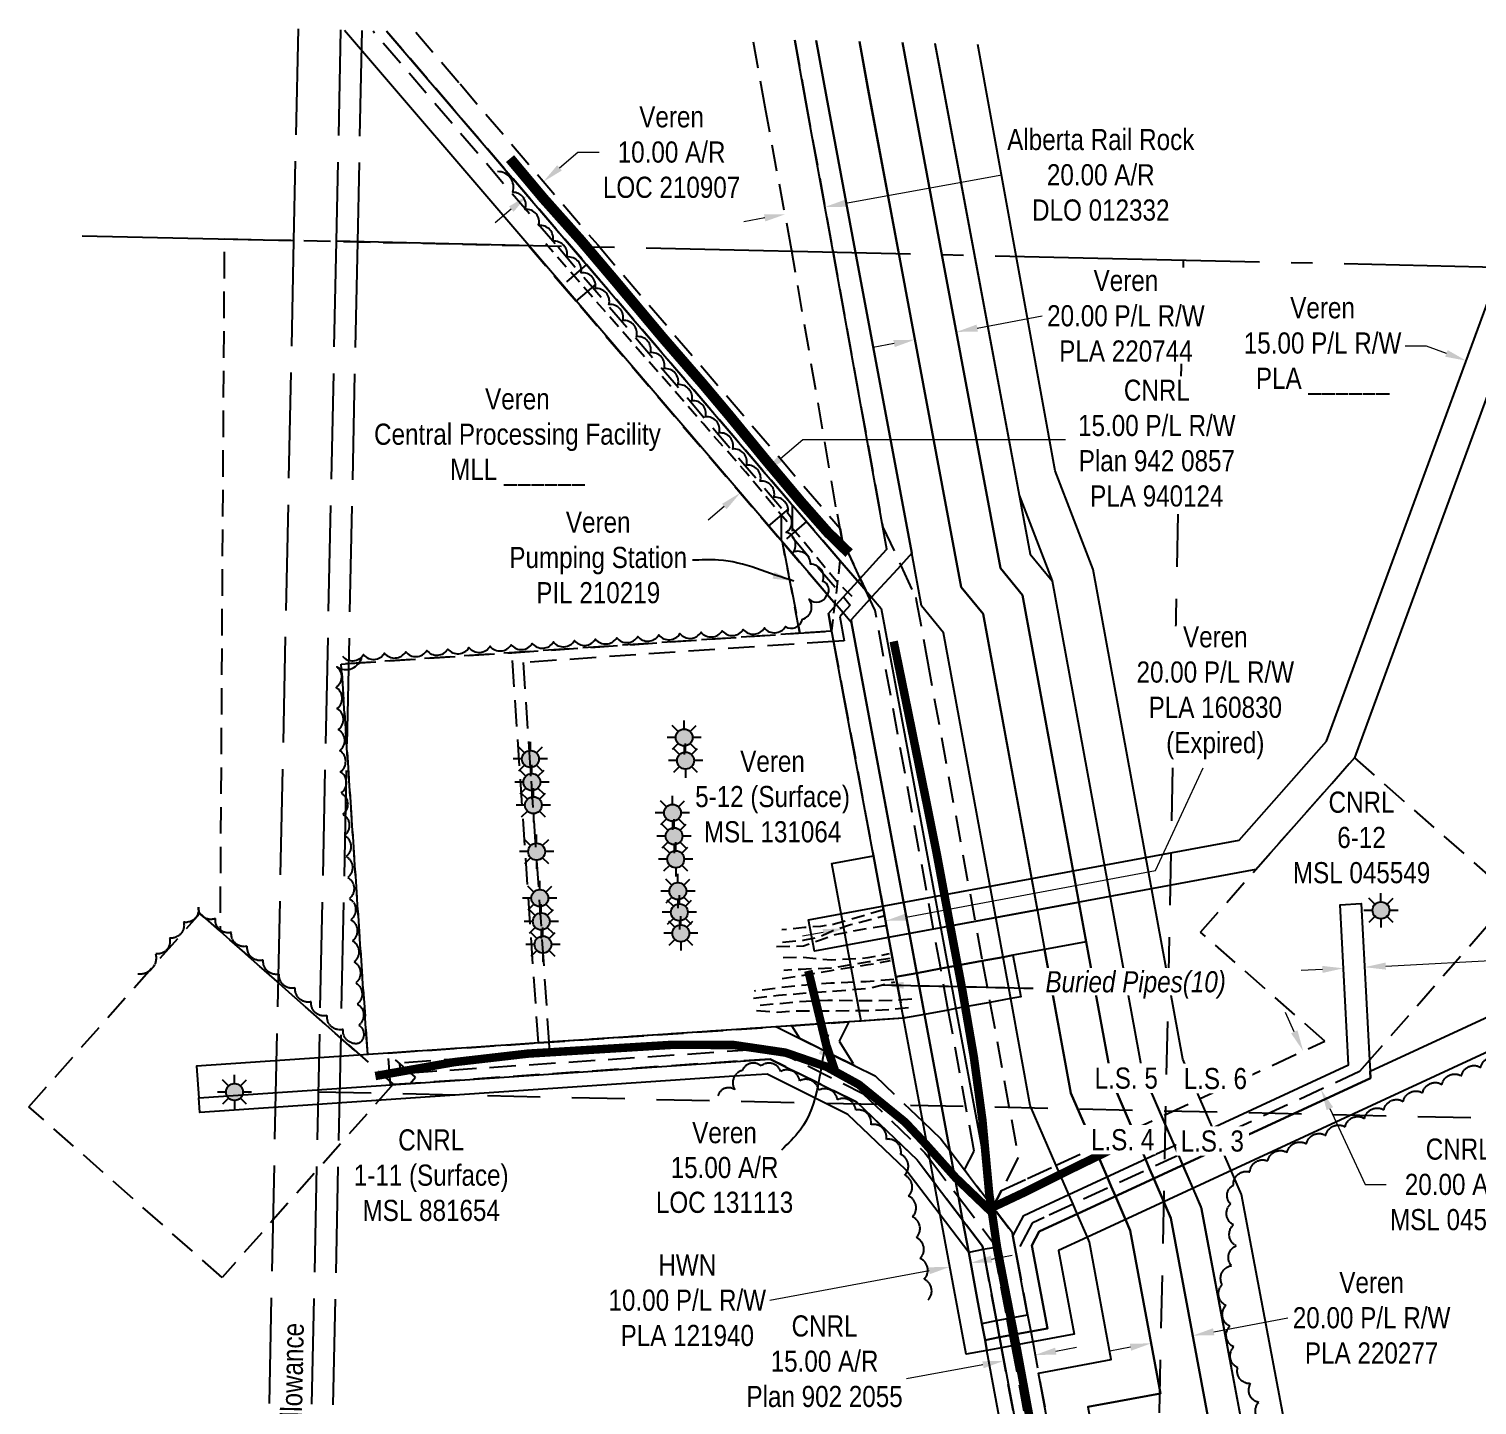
# Model space of a CAD drawing. Extents: x 404135 to 406504, y 6061258 to 6063385.
# Drawn here: x 404578 to 405262, y 6061630 to 6062280 of the extents above; entities that cross this region are included whole.
import ezdxf
from ezdxf.enums import TextEntityAlignment as Align

# ---------------------------------------------------------------- set-up
doc = ezdxf.new("R2010")
doc.units = 0
doc.header["$LTSCALE"] = 5
doc.header["$PDSIZE"] = 0.5
for name, pattern in [('0', [1, 1, 0]), ('foc-ACCESSROAD', [3.75, 2.5, -1.25]), ('foc-FLOWLINE', [3.75, 2.5, -1.25]), ('foc-LSD', [8, 5, -3]), ('foc-QUARTERLINE', [33, 25, -3, 2, -3]), ('foc-TIELINE', [1.875, 1.25, -0.625]), ('foc-UNSURVEYED', [12.5, 10, -2.5]), ('UG_PIPE', [1.875, 1.25, -0.625])]:
    doc.linetypes.add(name, pattern=pattern)
doc.layers.get('Defpoints').update_dxf_attribs({"color": 9})
for name, color, linetype in [('AS-PIPE-UG', 44, 'UG_PIPE'), ('AS-PIPE-UG-T', 44, 'Continuous'), ('AS-ROADS', 254, 'Continuous'), ('C-AR', 13, 'foc-ACCESSROAD'), ('C-FLOWLINE', 13, 'foc-FLOWLINE'), ('C-RW', 13, 'Continuous'), ('C-WS', 13, 'foc-ACCESSROAD'), ('C-WS-S', 13, 'Continuous'), ('F-AR', 190, 'foc-ACCESSROAD'), ('F-RW', 190, 'Continuous'), ('F-WS', 190, 'foc-ACCESSROAD'), ('F-WS-S', 190, 'Continuous'), ('L-QSEC', 8, 'foc-QUARTERLINE'), ('L-ROAD-T', 7, 'Continuous'), ('L-SECTION-LSD', 7, 'foc-LSD'), ('L-TIE', 7, 'foc-TIELINE'), ('L-USEC', 7, 'foc-UNSURVEYED'), ('T-BUSH', 110, '0')]:
    doc.layers.add(name, color=color, linetype=linetype)
for name, color, linetype, lineweight in [('C-AR-T', 13, 'Continuous', 9), ('C-RW-T', 13, 'Continuous', 9), ('C-WS-T', 13, 'Continuous', 9), ('F-AR-T', 190, 'Continuous', 9), ('F-RW-T', 190, 'Continuous', 9), ('F-WS-T', 190, 'Continuous', 9)]:
    doc.layers.add(name, color=color, linetype=linetype, lineweight=lineweight)
doc.styles.add('100L', font='ARIALN.TTF', dxfattribs={"height": 11})
doc.styles.add('80CG', font='ARIALN.TTF', dxfattribs={"height": 10})
doc.styles.add('80L', font='ARIALN.TTF', dxfattribs={"height": 10})
doc.dimstyles.new('Compass 5 000', dxfattribs={"dimscale": 5, "dimtxt": 9, "dimasz": 2, "dimexe": 0.2, "dimexo": 0.0625, "dimgap": 0.5, "dimtad": 0, "dimtih": 1, "dimtoh": 1, "dimzin": 0, "dimdsep": 46, "dimtxsty": '80CG', "dimcen": 0.1, "dimse1": 1, "dimse2": 1, "dimclrd": 256, "dimclrt": 256, "dimaunit": 1, "dimadec": 4, "dimazin": 0, "dimtfac": 0.06, "dimtofl": 0, "dimtmove": 0, "dimatfit": 1, "dimfxl": 0.2, "dimtolj": 1, "dimtzin": 0, "dimlwd": -1, "dimarcsym": 0})

# ---------------------------------------------------------------- blocks, each defined once
blk = doc.blocks.new('*D362')
at = {"layer": 'Defpoints', "color": 0, "transparency": 16777216}
for p in [(404953.64, 6062196.01), (404967.12, 6062121.73), (404948.63, 6062118.37)]:
    blk.add_point(p, dxfattribs=at)
at = {"layer": 'F-AR-T', "transparency": 16777216}
for p, q in [((404963.48, 6062197.8), (405037.47, 6062211.22)), ((404925.32, 6062190.87), (404915.48, 6062189.09))]:
    blk.add_line(p, q, dxfattribs=at)
for points in [[(404963.18, 6062199.44), (404963.77, 6062196.16), (404953.64, 6062196.01)], [(404925.02, 6062192.51), (404925.61, 6062189.23), (404935.16, 6062192.66)]]:
    blk.add_solid(points, dxfattribs=at)
at = {"layer": 'F-AR-T', "transparency": 16777216, "insert": (405084.2, 6062211.22), "char_height": 10, "attachment_point": 5, "style": '80CG'}
blk.add_mtext('\\A1;Alberta Rail Rock\\P20.00 A/R\\PDLO 012332', dxfattribs=at)
blk = doc.blocks.new('*D363')
at = {"layer": 'Defpoints', "color": 0, "transparency": 16777216}
for p in [(405195.56, 6061804.27), (405203.96, 6061786.12), (405188.29, 6061778.86)]:
    blk.add_point(p, dxfattribs=at)
at = {"layer": 'F-AR-T', "transparency": 16777216}
for p, q in [((405175.68, 6061806.08), (405171.48, 6061815.15)), ((405192.49, 6061769.79), (405209.11, 6061733.9)), ((405209.11, 6061733.9), (405219.11, 6061733.9))]:
    blk.add_line(p, q, dxfattribs=at)
for points in [[(405177.19, 6061806.78), (405174.17, 6061805.38), (405179.88, 6061797.01)], [(405194, 6061770.49), (405190.98, 6061769.09), (405188.29, 6061778.86)]]:
    blk.add_solid(points, dxfattribs=at)
at = {"layer": 'F-AR-T', "transparency": 16777216, "insert": (405253.41, 6061733.9), "char_height": 10, "attachment_point": 5, "style": '80CG', "bg_fill": 3, "box_fill_scale": 1.1, "bg_fill_color": 256, "bg_fill_true_color": 13158600, "bg_fill_transparency": 0}
blk.add_mtext('\\A1;CNRL\\P20.00 A/R\\PMSL 045549', dxfattribs=at)
blk = doc.blocks.new('*D364')
at = {"layer": 'Defpoints', "color": 0, "transparency": 16777216}
for p in [(405053.09, 6061653.28), (405049.52, 6061590.64), (405064.26, 6061593.39)]:
    blk.add_point(p, dxfattribs=at)
at = {"layer": 'F-AR-T', "transparency": 16777216}
for p, q in [((405062.92, 6061655.12), (405072.75, 6061656.95)), ((405028.51, 6061648.7), (404992.39, 6061641.96))]:
    blk.add_line(p, q, dxfattribs=at)
for points in [[(405062.61, 6061656.76), (405063.22, 6061653.48), (405053.09, 6061653.28)], [(405028.21, 6061650.34), (405028.82, 6061647.06), (405038.35, 6061650.53)]]:
    blk.add_solid(points, dxfattribs=at)
at = {"layer": 'F-AR-T', "transparency": 16777216, "insert": (404953.62, 6061641.96), "char_height": 10, "attachment_point": 5, "style": '80CG'}
blk.add_mtext('\\A1;CNRL\\P15.00 A/R\\PPlan 902 2055\\PLOC 881104', dxfattribs=at)
blk = doc.blocks.new('*D365')
at = {"layer": 'C-AR-T', "transparency": 16777216}
for p, q in [((404828.33, 6062214.55), (404837, 6062221.97)), ((404837, 6062221.97), (404847, 6062221.97)), ((404805.55, 6062195.03), (404797.95, 6062188.53))]:
    blk.add_line(p, q, dxfattribs=at)
for points in [[(404827.25, 6062215.81), (404829.41, 6062213.28), (404820.73, 6062208.04)], [(404804.46, 6062196.3), (404806.63, 6062193.77), (404813.14, 6062201.54)]]:
    blk.add_solid(points, dxfattribs=at)
at = {"layer": 'Defpoints', "color": 0, "transparency": 16777216}
for p in [(404813.14, 6062201.54), (404928.08, 6062082.7), (404920.49, 6062076.2)]:
    blk.add_point(p, dxfattribs=at)
at = {"layer": 'C-AR-T', "transparency": 16777216, "insert": (404881.3, 6062221.97), "char_height": 10, "attachment_point": 5, "style": '80CG'}
blk.add_mtext('\\A1;Veren\\P10.00 A/R\\PLOC 210907', dxfattribs=at)
blk = doc.blocks.new('*D370')
at = {"layer": 'Defpoints', "color": 0, "transparency": 16777216}
for p in [(405012.86, 6061694.96), (405023.98, 6061689.86), (405014.15, 6061688.03)]:
    blk.add_point(p, dxfattribs=at)
at = {"layer": 'F-RW-T', "transparency": 16777216}
for p, q in [((405032.53, 6061698.62), (405042.36, 6061700.44)), ((405003.03, 6061693.13), (404927.81, 6061679.14))]:
    blk.add_line(p, q, dxfattribs=at)
for points in [[(405032.22, 6061700.25), (405032.83, 6061696.98), (405022.69, 6061696.79)], [(405002.73, 6061694.77), (405003.34, 6061691.49), (405012.86, 6061694.96)]]:
    blk.add_solid(points, dxfattribs=at)
at = {"layer": 'F-RW-T', "transparency": 16777216, "insert": (404888.73, 6061679.14), "char_height": 10, "attachment_point": 5, "style": '80CG'}
blk.add_mtext('\\A1;HWN\\P10.00 P/L R/W\\PPLA 121940', dxfattribs=at)
blk = doc.blocks.new('*D372')
at = {"layer": 'C-RW-T', "transparency": 16777216}
for p, q in [((405025.79, 6062138.81), (405056.54, 6062144.56)), ((404986.46, 6062131.47), (404976.63, 6062129.63))]:
    blk.add_line(p, q, dxfattribs=at)
for points in [[(405025.48, 6062140.45), (405026.1, 6062137.17), (405015.96, 6062136.98)], [(404986.15, 6062133.1), (404986.77, 6062129.83), (404996.29, 6062133.3)]]:
    blk.add_solid(points, dxfattribs=at)
at = {"layer": 'Defpoints', "color": 0, "transparency": 16777216}
for p in [(405015.96, 6062136.98), (405031.72, 6062052.61), (405012.05, 6062048.94)]:
    blk.add_point(p, dxfattribs=at)
at = {"layer": 'C-RW-T', "transparency": 16777216, "insert": (405096.08, 6062144.56), "char_height": 10, "attachment_point": 5, "style": '80CG', "bg_fill": 3, "box_fill_scale": 1.1, "bg_fill_color": 256, "bg_fill_true_color": 13158600, "bg_fill_transparency": 0}
blk.add_mtext('\\A1;Veren\\P20.00 P/L R/W\\PPLA 220744', dxfattribs=at)
blk = doc.blocks.new('*D373')
at = {"layer": 'C-RW-T', "transparency": 16777216}
for p, q in [((405238.13, 6062130.31), (405228.13, 6062130.31)), ((405247.61, 6062126.83), (405238.13, 6062130.31)), ((405280.46, 6062114.77), (405289.85, 6062111.33))]:
    blk.add_line(p, q, dxfattribs=at)
for points in [[(405248.18, 6062128.39), (405247.03, 6062125.26), (405256.99, 6062123.38)], [(405281.03, 6062116.34), (405279.88, 6062113.21), (405271.07, 6062118.22)]]:
    blk.add_solid(points, dxfattribs=at)
at = {"layer": 'Defpoints', "color": 0, "transparency": 16777216}
for p in [(405256.99, 6062123.38), (405204.78, 6061981.07), (405218.85, 6061975.91)]:
    blk.add_point(p, dxfattribs=at)
at = {"layer": 'C-RW-T', "transparency": 16777216, "insert": (405189.05, 6062130.31), "char_height": 10, "attachment_point": 5, "style": '80CG'}
blk.add_mtext('\\A1;Veren\\P15.00 P/L R/W\\PPLA ______', dxfattribs=at)
blk = doc.blocks.new('GAS')
h = blk.add_hatch(color=255)
h.dxf.hatch_style = 1
edge = h.paths.add_edge_path()
edge.add_arc((0, 0), 0.9, 0, 360)
for p, q in [((0, 0.81), (0, 1.62)), ((-0.81, 0), (-1.62, 0)), ((-0.57, 0.57), (-1.14, 1.14)), ((0.57, 0.57), (1.14, 1.14)), ((1.62, 0), (0.81, 0)), ((-0.57, -0.57), (-1.14, -1.14)), ((0, -0.81), (0, -1.62)), ((1.14, -1.14), (0.57, -0.57))]:
    blk.add_line(p, q)
blk.add_circle((0, 0), 0.8)
blk = doc.blocks.new('*D450')
at = {"layer": 'C-RW-T', "transparency": 16777216}
for p, q in [((405137.57, 6061664.31), (405172.69, 6061670.85)), ((405098.24, 6061656.97), (405088.41, 6061655.14))]:
    blk.add_line(p, q, dxfattribs=at)
for points in [[(405137.27, 6061665.94), (405137.88, 6061662.67), (405127.74, 6061662.47)], [(405097.93, 6061658.61), (405098.54, 6061655.34), (405108.07, 6061658.81)]]:
    blk.add_solid(points, dxfattribs=at)
at = {"layer": 'Defpoints', "color": 0, "transparency": 16777216}
for p in [(405127.74, 6061662.47), (405109.61, 6061650.53), (405129.28, 6061654.2)]:
    blk.add_point(p, dxfattribs=at)
at = {"layer": 'C-RW-T', "transparency": 16777216, "insert": (405212.23, 6061670.85), "char_height": 10, "attachment_point": 5, "style": '80CG'}
blk.add_mtext('\\A1;Veren\\P20.00 P/L R/W\\PPLA 220277', dxfattribs=at)

msp = doc.modelspace()

# ---------------------------------------------------------------- linework, layer by layer
at = {"layer": 'AS-PIPE-UG', "flags": 128}
for points in [[(404966.688, 6062011.845), (404958.923, 6062019.509), (404916.229, 6062070.778), (404896.234, 6062093.632), (404821.84, 6062178.689)], [(404981.421, 6061863.756), (404966.189, 6061859.232), (404957.727, 6061856.854), (404951.709, 6061855.954), (404944.089, 6061855.362), (404933.497, 6061854.23)], [(404933.8, 6061848.463), (404943.573, 6061849.37), (404951.183, 6061850.951), (404958.037, 6061854.244), (404965.941, 6061856.817), (404981.551, 6061860.91)], [(404930.931, 6061846.379), (404943.608, 6061846.729), (404951.723, 6061849.544), (404958.614, 6061852.15), (404966.054, 6061853.645), (404982.442, 6061856.417)], [(404934.079, 6061841.206), (404942.541, 6061841.463), (404956.672, 6061840.086), (404974.316, 6061841.159), (404984.311, 6061843.061)], [(404984.567, 6061840.823), (404974.531, 6061839.116), (404956.678, 6061836.148), (404942.418, 6061835.597), (404934.449, 6061835.1)], [(404933.573, 6061831.357), (404942.666, 6061832.607), (404956.708, 6061835.147), (404974.263, 6061837.842), (404984.784, 6061839.742)], [(404920.1, 6061822.071), (404931.823, 6061823.392), (404941.854, 6061824.217), (404955.595, 6061825.221), (404974.182, 6061826.657), (404986.821, 6061829.729)], [(404986.413, 6061830.838), (404973.352, 6061829.773), (404956.619, 6061829.021), (404942.129, 6061828.014), (404931.55, 6061826.78), (404920.271, 6061825.383)], [(404994.874, 6061821.559), (404986.208, 6061820.853), (404973.225, 6061820.727), (404955.194, 6061820.886), (404941.62, 6061820.187), (404931.956, 6061819.34), (404921.977, 6061818.476)], [(404921.489, 6061816.123), (404931.521, 6061815.46), (404940.476, 6061815.992), (404954.676, 6061816.027), (404972.648, 6061816.148), (404984.798, 6061816.672), (404995.144, 6061817.878)]]:
    msp.add_lwpolyline(points, dxfattribs=at)
at = {"layer": 'AS-ROADS', "linetype": 'Continuous', "const_width": 4.998, "flags": 128}
msp.add_lwpolyline([(404965.219, 6062032.388), (404955.104, 6062042.276), (404942.459, 6062056.624), (404925.993, 6062076.243), (404908.571, 6062097.501), (404895.997, 6062112.482), (404877.226, 6062134.135), (404853.724, 6062162.2), (404838.601, 6062180.04), (404820.649, 6062200.191), (404804.933, 6062218.94)], dxfattribs=at)
at = {"layer": 'AS-ROADS', "flags": 128}
for points, const_width in [([(405051.956, 6061616.004), (405044.727, 6061655.24), (405040.102, 6061678.675), (405035.118, 6061704.409), (405031.436, 6061729.824), (405028.236, 6061764.385), (405024.197, 6061794.168), (405018.736, 6061825.902), (405012.55, 6061858.655), (405006.688, 6061890.126), (405002.29, 6061912.132), (404993.116, 6061957.342), (404986.295, 6061990.677)], 4.002), ([(404958.408, 6061788.169), (404954.499, 6061799.559), (404945.952, 6061834.952)], 3.998), ([(404741.278, 6061785.191), (404778.554, 6061791.757), (404813.299, 6061795.77), (404881.926, 6061799.963), (404910.741, 6061799.846), (404935.126, 6061796.258), (404954.408, 6061789.626), (404969.834, 6061781.145), (404991.707, 6061763.375), (405000.554, 6061753.937), (405015.61, 6061737.096), (405032.761, 6061720.68)], 4.002), ([(405033.166, 6061723.132), (405047.431, 6061729.867), (405055.785, 6061734.034), (405072.523, 6061742.342), (405089.636, 6061750.655)], 3.998)]:
    msp.add_lwpolyline(points, dxfattribs=dict(at, const_width=const_width))
at = {"layer": 'C-AR'}
msp.add_lwpolyline([(404760.336, 6062278.725), (404781.315, 6062254.227), (404846.365, 6062178.125), (404960.943, 6062044.09), (404961.982, 6062038.58), (404970.467, 6062020.405), (404973.141, 6062014.675), (404969.316, 6062019.14), (404968.977, 6062019.538), (404960.895, 6062028.882), (404746.593, 6062279.212)], dxfattribs=at)
for points in [[(404836.176, 6062151.512), (404847.566, 6062161.263), (404841.066, 6062168.857), (404829.676, 6062159.106)], [(404927.185, 6062045.204), (404938.575, 6062054.955), (404945.075, 6062047.361), (404933.685, 6062037.61)], [(404967.922, 6061790.022), (404941.899, 6061803), (404938.109, 6061808.962), (404965.103, 6061810.792), (404960.501, 6061801.696), (404967.922, 6061790.022)]]:
    msp.add_lwpolyline(points, close=True, dxfattribs=at)
at = {"layer": 'C-FLOWLINE'}
for points in [[(405046.214, 6061608.669), (405037.264, 6061656.748), (405036.348, 6061661.674), (405034.885, 6061669.534), (405028.634, 6061703.112), (405028.33, 6061704.747), (405018.905, 6061717.153), (405005.437, 6061734.882), (404997.336, 6061745.547), (404968.844, 6061772.811), (404927.875, 6061793.24), (404912.369, 6061792.188), (404748.356, 6061781.069), (404747.335, 6061796.024), (404818.328, 6061800.838), (404805.789, 6061985.342), (404941.383, 6061994.496), (404956.924, 6061995.546), (404955.443, 6062003.887), (404959.146, 6062007.968), (404955.862, 6062011.804), (404953.426, 6062014.651), (404933.258, 6062038.219), (404933.302, 6062053.543), (404826.286, 6062178.578), (404740.197, 6062279.171)], [(404746.753, 6062279.026), (404938.299, 6062055.276), (404938.256, 6062040.068), (404962.53, 6062011.694), (404965.803, 6062007.878), (404962.437, 6062004.119), (404960.82, 6062002.312), (404962.92, 6061991.01), (404957.892, 6061990.667), (404811.115, 6061980.696), (404823.315, 6061801.176), (404823.654, 6061796.192), (404752.65, 6061791.34), (404753.002, 6061786.395), (404757.848, 6061786.724), (404928.888, 6061798.319), (404971.75, 6061776.947), (405001.075, 6061748.887), (405003.411, 6061745.812), (405016.871, 6061728.094), (405033.026, 6061706.829), (405033.548, 6061704.025), (405039.797, 6061670.449), (405041.26, 6061662.589), (405042.177, 6061657.664), (405092.255, 6061388.649)]]:
    msp.add_lwpolyline(points, dxfattribs=at)
at = {"layer": 'C-RW'}
for points in [[(405123.945, 6061266.304), (405106.083, 6061367.743), (405102.073, 6061390.53), (405063.703, 6061596.659), (405060.958, 6061611.404), (405054.748, 6061644.766), (405089.147, 6061651.158), (405078.825, 6061706.703), (405077.85, 6061709.005), (405073.097, 6061720.013), (405071.071, 6061724.616), (405069.089, 6061729.178), (405063.12, 6061742.958), (405050.85, 6061771.201), (405041.607, 6061821.763), (405038.008, 6061841.412), (405009.878, 6061994.755), (404999.467, 6062007.425), (404994.82, 6062032.316), (404968.109, 6062175.38), (404954.525, 6062248.146), (404949.716, 6062274.72)], [(404990.505, 6062273.803), (404993.758, 6062255.846), (405008.958, 6062174.459), (405036.826, 6062025.269), (405047.255, 6062012.571), (405073.876, 6061867.392), (405077.304, 6061848.691), (405057.639, 6061845.054), (405042.666, 6061842.282), (405038.015, 6061841.419), (405028.199, 6061839.603), (405012.011, 6061836.606), (405008.535, 6061835.961), (404997.2, 6061833.862), (404987.365, 6061832.041), (404983.887, 6061850.764), (405054.211, 6061863.758), (405028.571, 6062003.657), (405018.13, 6062016.37), (404988.53, 6062174.919), (404974.142, 6062252.007), (404970.108, 6062274.261)], [(404970.108, 6062274.261), (404974.188, 6062251.755), (404988.53, 6062174.92), (405018.13, 6062016.37), (405028.571, 6062003.657), (405070.099, 6061777.068), (405081.207, 6061751.353), (405087.164, 6061737.561), (405089.139, 6061732.989), (405091.128, 6061728.383), (405095.887, 6061717.365), (405098.151, 6061712.122), (405112.47, 6061635.157), (405092.794, 6061631.5), (405078.061, 6061628.758), (405122, 6061393.826), (405126.684, 6061367.279), (405144.588, 6061265.84)], [(405325.391, 6062266.273), (405204.08, 6061935.631), (405157.473, 6061882.84), (404948.813, 6061844.283), (404946.089, 6061859.027), (405149.658, 6061896.643), (405190.974, 6061943.442), (405309.551, 6062266.629)], [(405078.061, 6061628.758), (405092.793, 6061631.499), (405112.47, 6061635.157), (405098.151, 6061712.122), (405095.886, 6061717.366), (405091.128, 6061728.383), (405089.139, 6061732.989), (405087.164, 6061737.561), (405081.207, 6061751.353), (405070.099, 6061777.068), (405057.638, 6061845.056), (405042.666, 6061842.284), (405038.013, 6061841.42), (405028.199, 6061839.605), (405012.011, 6061836.606), (405008.535, 6061835.963), (404997.201, 6061833.863), (404987.365, 6061832.041), (404983.887, 6061850.764), (405073.876, 6061867.392), (405089.348, 6061782.935), (405099.338, 6061759.741), (405105.278, 6061745.949), (405107.251, 6061741.368), (405109.234, 6061736.766), (405109.579, 6061735.964), (405114.019, 6061725.76), (405114.366, 6061724.962), (405117.389, 6061718.016), (405135.81, 6061619.178)]]:
    msp.add_lwpolyline(points, dxfattribs=at)
msp.add_lwpolyline([(404976.712, 6061889.252), (404987.367, 6061832.043), (404997.201, 6061833.862), (405008.535, 6061835.963), (405012.011, 6061836.606), (405028.199, 6061839.605), (405038.031, 6061841.425), (405042.666, 6061842.284), (405046.348, 6061822.635), (405041.629, 6061821.775), (405031.792, 6061819.982), (405015.655, 6061817.042), (405012.118, 6061816.397), (405000.832, 6061814.339), (404990.993, 6061812.548), (404970.905, 6061811.185), (404957.119, 6061885.624), (404976.712, 6061889.252)], close=True, dxfattribs=at)
at = {"layer": 'C-RW-T'}
msp.add_line((404952.982, 6061853.069), (404943.154, 6061851.245), dxfattribs=at)
at = {"layer": 'C-RW-T', "flags": 128}
msp.add_lwpolyline([(404992.259, 6061860.361), (405110.027, 6061882.359), (405132.676, 6061930.916)], dxfattribs=at)
at = {"layer": 'C-RW-T'}
for points in [[(404991.955, 6061861.999), (404992.563, 6061858.723), (404982.431, 6061858.537)], [(404952.678, 6061854.707), (404953.286, 6061851.431), (404962.81, 6061854.894)]]:
    msp.add_solid(points, dxfattribs=at)
at = {"layer": 'C-WS', "flags": 128}
msp.add_lwpolyline([(404813.679, 6062177.792), (404933.685, 6062037.61), (404941.968, 6061994.532), (404725.074, 6061979.879), (404737.617, 6061795.386), (404733.974, 6061795.139), (404667.993, 6061853.473), (404670.006, 6062181.003)], close=True, dxfattribs=at)
at = {"layer": 'C-WS'}
for points in [[(404959.149, 6062007.964), (404955.443, 6062003.887), (404956.924, 6061995.546), (404941.968, 6061994.532), (404933.685, 6062037.61), (404953.426, 6062014.651), (404955.862, 6062011.804), (404959.149, 6062007.964)], [(404747.335, 6061796.029), (404737.645, 6061795.385), (404736.979, 6061805.186), (404728.129, 6061935.399), (404725.074, 6061979.879), (404729.074, 6061980.189), (404805.789, 6061985.342), (404941.383, 6061994.496), (404956.924, 6061995.546), (404957.893, 6061990.668), (404962.471, 6061965.976), (404976.716, 6061889.254), (404987.366, 6061832.039), (404990.991, 6061812.548), (404970.905, 6061811.185), (404965.103, 6061810.792), (404938.109, 6061808.962), (404930.921, 6061808.474), (404823.315, 6061801.176), (404818.328, 6061800.838), (404747.335, 6061796.029)]]:
    msp.add_lwpolyline(points, close=True, dxfattribs=at)
at = {"layer": 'F-AR'}
for points in [[(404939.512, 6062274.949), (404944.658, 6062246.514), (404957.487, 6062175.619), (404981.174, 6062044.743), (404989.636, 6062026.617), (404996.748, 6062011.382), (404996.963, 6062010.208), (405002.116, 6061982.059), (405028.199, 6061839.605), (405031.791, 6061819.982), (405045.221, 6061746.64), (405037.251, 6061731.019), (405033.166, 6061723.132), (405019.783, 6061740.784), (405024.33, 6061749.698), (405012.118, 6061816.397), (405008.535, 6061835.963), (404977.543, 6062005.245), (404975.052, 6062010.581), (404973.141, 6062014.675), (404970.467, 6062020.405), (404961.982, 6062038.58), (404959.029, 6062054.233), (404938.012, 6062176.058), (404925.491, 6062243.218), (404919.733, 6062275.394)], [(405046.214, 6061608.669), (405037.264, 6061656.748), (405036.348, 6061661.674), (405034.884, 6061669.534), (405028.634, 6061703.112), (405028.33, 6061704.747), (405018.905, 6061717.154), (405005.434, 6061734.884), (404997.336, 6061745.547), (404968.844, 6061772.811), (404927.875, 6061793.24), (404912.369, 6061792.188), (404757.65, 6061781.699), (404760.231, 6061784.615), (404747.335, 6061796.024), (404818.328, 6061800.838), (404930.921, 6061808.474), (404941.899, 6061803), (404967.921, 6061790.022), (404977.57, 6061785.211), (405000.081, 6061763.667), (405008.56, 6061755.559), (405012.801, 6061749.972), (405019.783, 6061740.784), (405033.15, 6061723.141), (405042.422, 6061710.982), (405042.694, 6061709.482), (405044.236, 6061701.199), (405049.622, 6061672.277), (405051.09, 6061664.419), (405052.007, 6061659.494), (405060.958, 6061611.404)]]:
    msp.add_lwpolyline(points, dxfattribs=at)
at = {"layer": 'F-RW'}
for points in [[(404746.753, 6062279.026), (404960.895, 6062028.882), (404968.977, 6062019.538), (404969.316, 6062019.14), (404973.141, 6062014.675), (404973.888, 6062013.803), (404975.828, 6062011.537), (404980.424, 6062006.165), (405033.15, 6061723.141), (405036.496, 6061704.573), (405033.548, 6061704.025), (405028.634, 6061703.112), (405021.754, 6061701.835), (405018.905, 6061717.154), (405016.871, 6061728.095), (405012.801, 6061749.972), (404966.392, 6061999.495), (404962.437, 6062004.119), (404959.525, 6062007.524), (404959.146, 6062007.967), (404955.862, 6062011.804), (404953.426, 6062014.651), (404933.257, 6062038.219), (404812.888, 6062178.881), (404726.705, 6062279.471)], [(404949.716, 6062274.72), (404954.525, 6062248.146), (404968.109, 6062175.38), (404994.82, 6062032.316), (404989.636, 6062026.617), (404986.043, 6062022.666), (404975.85, 6062011.51), (404975.052, 6062010.581), (404966.182, 6062000.829), (404966.404, 6061999.484), (404997.201, 6061833.862), (405000.832, 6061814.339), (405012.802, 6061749.972), (405018.905, 6061717.154), (405021.754, 6061701.835), (405025.804, 6061680.074), (405028.004, 6061668.254), (405029.469, 6061660.382), (405030.385, 6061655.462), (405020.554, 6061653.622), (405008.235, 6061719.516), (405005.445, 6061734.874), (405000.088, 6061763.672), (404990.996, 6061812.549), (404987.371, 6061832.04), (404976.724, 6061889.259), (404962.464, 6061965.972), (404955.443, 6062003.887), (404959.149, 6062007.963), (404969.317, 6062019.141), (404970.467, 6062020.405), (404979.489, 6062030.325), (404983.071, 6062034.263), (404981.174, 6062044.743), (404957.487, 6062175.62), (404944.658, 6062246.514), (404939.511, 6062274.949)], [(405164.97, 6061265.381), (405147.066, 6061366.821), (405141.672, 6061397.388), (405108.623, 6061574.024), (405135.81, 6061619.178), (405117.389, 6061718.016), (405114.377, 6061724.976), (405114.035, 6061725.766), (405109.608, 6061736.002), (405109.249, 6061736.785), (405107.286, 6061741.384), (405105.294, 6061745.968), (405099.357, 6061759.753), (405089.348, 6061782.935), (405077.302, 6061848.689), (405073.702, 6061868.326), (405047.255, 6062012.571), (405036.826, 6062025.269), (405008.958, 6062174.459), (404993.758, 6062255.846), (404990.505, 6062273.803)], [(405005.811, 6062273.459), (405008.514, 6062258.539), (405024.288, 6062174.114), (405050.856, 6062031.935), (405061.274, 6062019.25), (405103.785, 6061787.336), (405112.978, 6061766.051), (405118.931, 6061752.27), (405120.911, 6061747.687), (405122.896, 6061743.091), (405127.655, 6061732.071), (405131.818, 6061722.434), (405151.592, 6061616.322), (405124.407, 6061571.171), (405156.426, 6061400.06), (405162.351, 6061366.477), (405180.256, 6061265.037)], [(405616.202, 6061803.732), (405516.972, 6061816.075), (405353.13, 6061836.453), (405077.902, 6061709.041), (405064.287, 6061702.739), (405071.661, 6061663.156), (405052.007, 6061659.494), (405037.264, 6061656.748), (405030.385, 6061655.462), (405029.47, 6061660.38), (405036.348, 6061661.674), (405051.09, 6061664.419), (405058.948, 6061665.881), (405051.653, 6061705.051), (405055.085, 6061711.696), (405059.508, 6061713.743), (405073.122, 6061720.047), (405211.673, 6061784.195), (405211.502, 6061787.411), (405350.723, 6061851.862), (405517.287, 6061831.145), (405616.517, 6061818.803)], [(405038.281, 6061613.041), (405030.385, 6061655.461), (405029.47, 6061660.376), (405028.004, 6061668.254), (405025.805, 6061680.074), (405021.754, 6061701.835), (405008.235, 6061719.516), (404992.091, 6061740.798), (404964.7, 6061767.013), (404926.453, 6061786.128), (404910.947, 6061785.077), (404658.251, 6061767.943), (404657.776, 6061774.927), (404927.875, 6061793.24), (404968.844, 6061772.811), (404997.336, 6061745.547), (405005.434, 6061734.884), (405018.905, 6061717.154), (405028.33, 6061704.747), (405028.634, 6061703.112), (405034.884, 6061669.534), (405036.348, 6061661.674), (405037.264, 6061656.748), (405046.214, 6061608.669)]]:
    msp.add_lwpolyline(points, dxfattribs=at)
at = {"layer": 'F-RW', "flags": 128}
for points in [[(405005.743, 6062273.279), (405045.636, 6062059.873), (405061.223, 6062019.282), (405103.705, 6061787.357), (405131.571, 6061723.316), (405159.102, 6061577.09), (405124.446, 6061570.642), (405029.113, 6061552.901), (405060.749, 6061382.893), (405081.09, 6061267.268)], [(405101.47, 6061266.809), (405080.421, 6061386.454), (405052.425, 6061536.904), (405128.181, 6061551.002), (405182.445, 6061561.155), (405172.827, 6061612.239), (405150.801, 6061729.228), (405122.955, 6061793.223), (405080.552, 6062024.714), (405062.642, 6062071.354), (405026.142, 6062272.826)], [(404990.944, 6061812.538), (404656.739, 6061789.909), (404657.776, 6061774.927), (404927.875, 6061793.24), (404968.844, 6061772.811), (404997.336, 6061745.547), (405005.434, 6061734.884), (405000.088, 6061763.672), (404990.996, 6061812.549)]]:
    msp.add_lwpolyline(points, dxfattribs=at)
at = {"layer": 'F-RW'}
msp.add_lwpolyline([(405036.348, 6061661.674), (405029.47, 6061660.376), (405028.004, 6061668.254), (405034.884, 6061669.534), (405049.622, 6061672.277), (405044.236, 6061701.199), (405042.694, 6061709.482), (405047.777, 6061719.326), (405055.525, 6061722.913), (405069.14, 6061729.217), (405201.339, 6061790.426), (405197.382, 6061866.163), (405207.365, 6061866.686), (405211.231, 6061792.665), (405211.504, 6061787.411), (405211.673, 6061784.195), (405073.122, 6061720.047), (405059.508, 6061713.743), (405055.085, 6061711.696), (405051.653, 6061705.051), (405058.948, 6061665.881), (405051.09, 6061664.419), (405036.348, 6061661.674)], close=True, dxfattribs=at)
at = {"layer": 'F-RW-T'}
for p, q in [((404932.81, 6062077.177), (404943.316, 6062086.168)), ((404906.232, 6062054.429), (404898.637, 6062047.929)), ((405188.955, 6061835.592), (405178.973, 6061835.066)), ((405218.902, 6061837.169), (405277.919, 6061840.277))]:
    msp.add_line(p, q, dxfattribs=at)
for points in [[(404931.727, 6062078.442), (404933.894, 6062075.911), (404925.216, 6062070.677)], [(404905.148, 6062055.694), (404907.315, 6062053.163), (404913.826, 6062060.928)], [(405188.867, 6061837.256), (405189.042, 6061833.928), (405198.937, 6061836.118)], [(405218.814, 6061838.833), (405218.989, 6061835.505), (405208.92, 6061836.643)]]:
    msp.add_solid(points, dxfattribs=at)
at = {"layer": 'F-WS'}
msp.add_lwpolyline([(405051.719, 6061715.678), (405044.236, 6061701.199), (405042.694, 6061709.482), (405042.422, 6061710.982), (405033.15, 6061723.141), (405037.251, 6061731.019), (405049.537, 6061736.703), (405063.153, 6061743.001), (405190.073, 6061801.717), (405131.36, 6061853.244), (405204.08, 6061935.631), (405279.064, 6061869.956), (405211.231, 6061792.665), (405206.513, 6061787.288), (405071.122, 6061724.654), (405057.505, 6061718.355), (405051.719, 6061715.678)], close=True, dxfattribs=at)
msp.add_lwpolyline([(404749.664, 6061781.268), (404668.859, 6061689.925), (404577.522, 6061770.676), (404658.3, 6061862.043), (404749.664, 6061781.268)], dxfattribs=at)
at = {"layer": 'L-QSEC', "flags": 128}
for points in [[(404602.687, 6062182.477), (404702.622, 6062180.289)], [(405489.18, 6062162.605), (404722.726, 6062179.837)]]:
    msp.add_lwpolyline(points, dxfattribs=at)
at = {"layer": 'L-SECTION-LSD', "flags": 128}
for points in [[(405123.213, 6062170.833), (405106.345, 6061366.684)], [(404714.257, 6061777.767), (405515.302, 6061759.754)]]:
    msp.add_lwpolyline(points, dxfattribs=at)
at = {"layer": 'L-TIE', "flags": 128}
msp.add_lwpolyline([(404960.895, 6062028.882), (404956.914, 6061995.604)], dxfattribs=at)
at = {"layer": 'L-USEC', "flags": 128}
for points in [[(404704.727, 6062280.228), (404702.622, 6062180.289)], [(404724.831, 6062279.776), (404722.726, 6062179.866)], [(404734.882, 6062279.55), (404732.777, 6062179.611)], [(404702.622, 6062180.289), (404685.685, 6061376.144)], [(404722.726, 6062179.866), (404705.789, 6061375.721)], [(404732.777, 6062179.611), (404715.841, 6061375.466)]]:
    msp.add_lwpolyline(points, dxfattribs=at)
at = {"layer": 'T-BUSH', "linetype": 'Continuous', "flags": 128}
for points in [[(404725.687, 6061983.769, 0.5205671), (404735.661, 6061984.432, 0.5205671), (404745.635, 6061985.094, 0.5205671), (404755.609, 6061985.757, 0.5205671), (404765.583, 6061986.419, 0.5205671), (404775.557, 6061987.081, 0.5205671), (404785.531, 6061987.744, 0.5205671), (404795.505, 6061988.406, 0.5205671), (404805.479, 6061989.069, 0.5205671), (404815.453, 6061989.731, 0.5205671), (404825.427, 6061990.394, 0.5205671), (404835.401, 6061991.056, 0.5205671), (404845.375, 6061991.718, 0.5205671), (404855.349, 6061992.381, 0.5205671), (404865.323, 6061993.043, 0.5205671), (404875.297, 6061993.706, 0.5205671), (404885.271, 6061994.368, 0.5205671), (404895.245, 6061995.031, 0.5205671), (404905.218, 6061995.693, 0.5205671), (404915.192, 6061996.356, 0.5205671), (404925.166, 6061997.018, 0.5205671), (404935.14, 6061997.68, 0.5205671), (404943.204, 6062001.159, 0.5205671), (404946.293, 6062010.64, 0.5205671), (404954.751, 6062012.564, 0.5205671), (404952.822, 6062019.029, 0.5205671), (404947.004, 6062027.149, 0.5205671), (404938.84, 6062032.917, 0.5205671), (404935.518, 6062042.236, 0.5205671), (404936.198, 6062051.184, 0.5205671), (404929.717, 6062058.794, 0.5205671), (404923.236, 6062066.404, 0.5205671), (404916.755, 6062074.014, 0.5205671), (404910.274, 6062081.624, 0.5205671), (404903.792, 6062089.234, 0.5205671), (404897.311, 6062096.844, 0.5205671), (404890.83, 6062104.454, 0.5205671), (404884.338, 6062112.055, 0.5205671), (404877.812, 6062119.627, 0.5205671), (404871.287, 6062127.2, 0.5205671), (404864.762, 6062134.772, 0.5205671), (404858.236, 6062142.344, 0.5205671), (404851.711, 6062149.916, 0.5205671), (404845.172, 6062157.477, 0.5205671), (404838.509, 6062164.928, 0.5205671), (404831.845, 6062172.378, 0.5205671), (404825.181, 6062179.829, 0.5205671), (404818.518, 6062187.28, 0.5205671), (404812.115, 6062194.943, 0.5205671), (404806.205, 6062203.004, 0.5205671), (404799.035, 6062212.786, 0.5205671)], [(404725.188, 6061919.025, 0.5205671), (404724.828, 6061929.014, 0.5205671), (404724.468, 6061939.004, 0.5205671), (404723.872, 6061948.982, 0.5205671), (404723.273, 6061958.96, 0.5205671), (404722.674, 6061968.938, 0.5205671), (404723.063, 6061978.677, 0.5205671), (404734.941, 6061983.333, 0.5205671)]]:
    msp.add_lwpolyline(points, format="xyb", dxfattribs=at)
at = {"layer": 'T-BUSH', "flags": 128}
for points in [[(404725.195, 6061918.906, -0.5205671), (404725.95, 6061908.939, -0.5205671), (404726.705, 6061898.972, -0.5205671), (404727.46, 6061889.004, -0.5205671), (404728.216, 6061879.037, -0.5205671), (404728.971, 6061869.07, -0.5205671), (404729.726, 6061859.102, -0.5205671), (404730.481, 6061849.135, -0.5205671), (404731.237, 6061839.168, -0.5205671), (404731.992, 6061829.2, -0.5205671), (404732.747, 6061819.233, -0.5205671), (404733.502, 6061809.265, -0.5205671), (404733.579, 6061800.648, -0.5205671), (404726.033, 6061807.202, -0.5205671), (404718.486, 6061813.757, -0.5205671), (404710.939, 6061820.312, -0.5205671), (404703.392, 6061826.867, -0.5205671), (404695.846, 6061833.422, -0.5205671), (404688.299, 6061839.976, -0.5205671), (404680.752, 6061846.531, -0.5205671), (404673.205, 6061853.086, -0.5205671), (404665.659, 6061859.641, -0.5205671), (404657.594, 6061864.962, -0.5205671), (404650.646, 6061857.907, -0.5205671), (404644.024, 6061850.419, -0.5205671), (404637.402, 6061842.931, -0.5205671), (404628.959, 6061833.383, -0.5205671)], [(405159.2, 6061401.54, -0.5205671), (405157.361, 6061411.365, -0.5205671), (405155.522, 6061421.191, -0.5205671), (405153.684, 6061431.016, -0.5205671), (405151.845, 6061440.841, -0.5205671), (405150.007, 6061450.667, -0.5205671), (405148.168, 6061460.492, -0.5205671), (405148.281, 6061470.467, -0.5205671), (405149.317, 6061480.309, -0.5205671), (405155.663, 6061486.641, -0.5205671), (405164.701, 6061490.866, -0.5205671), (405169.457, 6061498.237, -0.5205671), (405169.297, 6061508.147, -0.5205671), (405167.779, 6061518.027, -0.5205671), (405166.26, 6061527.907, -0.5205671), (405164.742, 6061537.787, -0.5205671), (405163.224, 6061547.667, -0.5205671), (405154.104, 6061551.133, -0.5205671), (405146.517, 6061556.76, -0.5205671), (405143.558, 6061566.171, -0.5205671), (405144.55, 6061575.586, -0.5205671), (405148.843, 6061584.613, -0.5205671), (405153.136, 6061593.64, -0.5205671), (405157.429, 6061602.667, -0.5205671), (405161.896, 6061611.61, -0.5205671), (405161.135, 6061621.162, -0.5205671), (405158.847, 6061630.893, -0.5205671), (405155.04, 6061639.751, -0.5205671), (405148.942, 6061647.258, -0.5205671), (405147.093, 6061657.082, -0.5205671), (405145.243, 6061666.905, -0.5205671), (405143.394, 6061676.728, -0.5205671), (405141.63, 6061686.54, -0.5205671), (405145.975, 6061695.543, -0.5205671), (405148.213, 6061704.885, -0.5205671), (405146.92, 6061714.797, -0.5205671), (405145.627, 6061724.709, -0.5205671), (405146.924, 6061733.586, -0.5205671), (405154.692, 6061739.877, -0.5205671), (405163.126, 6061745.075, -0.5205671), (405172.279, 6061749.091, -0.5205671), (405181.433, 6061753.107, -0.5205671), (405190.586, 6061757.124, -0.5205671), (405199.74, 6061761.14, -0.5205671), (405208.893, 6061765.157, -0.5205671), (405218.047, 6061769.173, -0.5205671), (405227.2, 6061773.19, -0.5205671), (405236.354, 6061777.206, -0.5205671), (405245.507, 6061781.223, -0.5205671), (405254.661, 6061785.239, -0.5205671), (405263.814, 6061789.256, -0.5205671), (405272.968, 6061793.272, -0.5205671), (405282.121, 6061797.289, -0.5205671), (405291.275, 6061801.305, -0.5205671), (405300.428, 6061805.322, -0.5205671), (405309.582, 6061809.338, -0.5205671), (405318.735, 6061813.354, -0.5205671), (405327.889, 6061817.371, -0.5205671), (405337.042, 6061821.387, -0.5205671), (405346.976, 6061825.746, -0.5205671)], [(405002.531, 6061679.309, 0.5205671), (405000.693, 6061689.139, 0.5205671), (404998.855, 6061698.969, 0.5205671), (404997.018, 6061708.798, 0.5205671), (404995.18, 6061718.628, 0.5205671), (404993.342, 6061728.458, 0.5205671), (404991.504, 6061738.288, 0.5205671), (404989.667, 6061748.117, 0.5205671), (404982.853, 6061755.253, 0.5205671), (404975.628, 6061762.167, 0.5205671), (404968.403, 6061769.081, 0.5205671), (404959.765, 6061773.986, 0.5205671), (404950.816, 6061778.448, 0.5205671), (404941.867, 6061782.911, 0.5205671), (404932.918, 6061787.373, 0.5205671), (404923.59, 6061789.943, 0.5205671), (404914.751, 6061787.803, 0.5205671), (404911.251, 6061778.679, 0.5205671), (404903.224, 6061775.833, 0.5205671)]]:
    msp.add_lwpolyline(points, format="xyb", dxfattribs=at)

# ---------------------------------------------------------------- block references
at = {"layer": 'C-WS-S', "xscale": 4.997965750000079, "yscale": 4.997965750000079, "zscale": 4.997965750000079}
for p in [(404887.242, 6061945.24), (404814.561, 6061935.081), (404887.915, 6061934.317), (404815.298, 6061924.157), (404815.971, 6061913.234), (404881.722, 6061909.625), (404882.457, 6061898.59), (404817.507, 6061891.274), (404883.259, 6061887.665), (404818.979, 6061869.315), (404884.297, 6061872.616), (404884.988, 6061862.584), (404819.714, 6061858.28), (404820.516, 6061847.354), (404885.682, 6061852.662)]:
    msp.add_blockref('GAS', p, dxfattribs=at)
at = {"layer": 'F-WS-S', "xscale": 5.000000000000053, "yscale": 5.000000000000053, "zscale": 5.000000000000053}
for p in [(405216.662, 6061863.525), (404674.689, 6061777.628)]:
    msp.add_blockref('GAS', p, dxfattribs=at)

# ---------------------------------------------------------------- texts
at = {"layer": 'C-AR-T', "insert": (404906.33, 6061763.416), "char_height": 9.99592, "width": 64.49394, "attachment_point": 2, "rotation": 0.023644, "line_spacing_factor": 0.98804, "style": '80L'}
msp.add_mtext('Veren\\P15.00 A/R\\P{\\H1x;LOC 131113}', dxfattribs=at)
at = {"layer": 'C-WS-T', "char_height": 9.99592, "attachment_point": 2, "rotation": 0.023644, "style": '80L'}
for s, width, insert in [('Veren\\PCentral Processing Facility\\PMLL ______', 135.55631, (404808.424, 6062110.33)), ('Veren\\PPumping Station\\PPIL 210219', 83.32659, (404846.616, 6062052.038)), ('Veren\\P5-12 (Surface)\\PMSL 131064', 81.33135, (404929.033, 6061938.995))]:
    msp.add_mtext_dynamic_manual_height_columns(s, width=width, gutter_width=50, heights=[0], dxfattribs=dict(at, insert=insert))
at = {"layer": 'F-WS-T', "attachment_point": 2, "rotation": 0.023644, "style": '80L'}
for s, insert, char_height in [('CNRL\\P6-12\\PMSL 045549', (405207.455, 6061919.659), 9.9959), ('CNRL\\P1-11 (Surface)\\PMSL 881654', (404767.66, 6061759.987), 9.99592)]:
    msp.add_mtext_dynamic_manual_height_columns(s, width=81.33135, gutter_width=50, heights=[0], dxfattribs=dict(at, insert=insert, char_height=char_height))
at = {"layer": 'L-ROAD-T', "style": '80L'}
msp.add_text('Theoretic Government Road Allowance', height=9.99593, rotation=88.79346, dxfattribs=at).set_placement((404700.4, 6061568.565), align=Align.MIDDLE_CENTER)

# ---------------------------------------------------------------- dimensions: what is measured, and where the dimension line sits
at = {"layer": 'C-AR-T'}
dim = msp.add_linear_dim(base=(404813.142, 6062201.538), p1=(404928.079, 6062082.698), p2=(404920.487, 6062076.196), angle=220.577115, text='Veren\\P10.00 A/R\\PLOC 210907', dimstyle='Compass 5 000', dxfattribs=at)
dim.commit()
dim.dimension.update_dxf_attribs({"geometry": '*D365', "text_midpoint": (404881.298, 6062221.968), "dimtype": 161})
at = {"layer": 'C-RW-T'}
dim = msp.add_linear_dim(base=(405256.995, 6062123.384), p1=(405218.855, 6061975.91), p2=(405204.779, 6061981.075), angle=159.850979, text='Veren\\P15.00 P/L R/W\\PPLA ______', dimstyle='Compass 5 000', dxfattribs=at)
dim.commit()
dim.dimension.update_dxf_attribs({"geometry": '*D373', "text_midpoint": (405189.045, 6062130.306), "dimtype": 161})
at = {"layer": 'C-RW-T', "color": 4}
dim = msp.add_linear_dim(base=(405127.741, 6061662.474), p1=(405109.609, 6061650.535), p2=(405129.283, 6061654.202), angle=10.557802, text='Veren\\P20.00 P/L R/W\\PPLA 220277', dimstyle='Compass 5 000', dxfattribs=at)
dim.commit()
dim.dimension.update_dxf_attribs({"geometry": '*D450', "text_midpoint": (405212.225, 6061670.851), "dimtype": 161})
at = {"layer": 'F-AR-T'}
dim = msp.add_linear_dim(base=(405053.086, 6061653.284), p1=(405049.522, 6061590.635), p2=(405064.263, 6061593.386), angle=10.569529, text='CNRL\\P15.00 A/R\\PPlan 902 2055\\PLOC 881104', dimstyle='Compass 5 000', dxfattribs=at)
dim.commit()
dim.dimension.update_dxf_attribs({"geometry": '*D364', "text_midpoint": (404953.623, 6061641.959), "dimtype": 161})
at = {"layer": 'F-RW-T', "color": 1}
dim = msp.add_linear_dim(base=(405012.865, 6061694.958), p1=(405023.983, 6061689.861), p2=(405014.153, 6061688.032), angle=190.537708, text='HWN\\P10.00 P/L R/W\\PPLA 121940', dimstyle='Compass 5 000', override={"dimtxt": 10}, dxfattribs=at)
dim.commit()
dim.dimension.update_dxf_attribs({"geometry": '*D370', "text_midpoint": (404888.727, 6061679.137), "dimtype": 161})

# ---------------------------------------------------------------- leaders
at = {"layer": 'AS-PIPE-UG-T', "linetype": 'Continuous', "path_type": 1}
msp.add_leader([(404980.992, 6061828.312), (405052.22, 6061826.682)], dimstyle='Compass 5 000', override={"dimgap": 0.5, "dimtad": 0}, dxfattribs=at)
at = {"layer": 'C-AR-T', "path_type": 1}
for points in [[(404939.108, 6062019.228), (404903.519, 6062029.146), (404891.127, 6062029.075)], [(404955.293, 6061804.783), (404942.052, 6061759.546), (404933.27, 6061750.125)]]:
    msp.add_leader(points, dimstyle='Compass 5 000', override={"dimgap": 0.5, "dimtad": 0}, dxfattribs=at)

# ---------------------------------------------------------------- next in the draw order: texts
at = {"layer": 'AS-PIPE-UG-T', "linetype": 'Continuous', "insert": (405100.693, 6061834.764), "char_height": 9.99593, "width": 84.72445, "attachment_point": 2, "style": '80L', "bg_fill": 3, "box_fill_scale": 1.15, "bg_fill_color": 256, "bg_fill_true_color": 256, "bg_fill_transparency": 0}
msp.add_mtext('{\\fArial Narrow|b0|i1|c0|p34;Buried Pipes(10)}', dxfattribs=at)
at = {"layer": 'C-RW-T', "insert": (405138.343, 6061997.85), "char_height": 9.99593, "width": 74.46942, "attachment_point": 2, "style": '80CG', "bg_fill": 3, "box_fill_scale": 1, "bg_fill_color": 256, "bg_fill_transparency": 0}
msp.add_mtext('Veren\\P20.00 P/L R/W PLA 160830 (Expired)', dxfattribs=at)
at = {"layer": 'L-SECTION-LSD', "attachment_point": 1, "style": '100L', "bg_fill": 3, "box_fill_scale": 1.2, "bg_fill_color": 256, "bg_fill_transparency": 0}
for s, width, insert, char_height in [('\\pi1.75786;L.S. 5', 30.38877, (405079.509, 6061789.214), 9.99593), ('L.S. 6', 30.47073, (405123.403, 6061789), 9.9959), ('\\pi1.9852;L.S. 4', 30.52747, (405077.581, 6061760.086), 9.99593), ('L.S. 3', 30.36356, (405121.943, 6061759.468), 9.9959)]:
    msp.add_mtext_dynamic_manual_height_columns(s, width=width, gutter_width=54.978, heights=[0], dxfattribs=dict(at, insert=insert, char_height=char_height))

# ---------------------------------------------------------------- next in the draw order: dimensions: what is measured, and where the dimension line sits
at = {"layer": 'C-RW-T'}
dim = msp.add_linear_dim(base=(405015.96, 6062136.976), p1=(405012.05, 6062048.939), p2=(405031.718, 6062052.613), angle=10.580746, text='Veren\\P20.00 P/L R/W\\PPLA 220744', dimstyle='Compass 5 000', override={"dimtfill": 1}, dxfattribs=at)
dim.commit()
dim.dimension.update_dxf_attribs({"geometry": '*D372', "text_midpoint": (405096.084, 6062144.557), "dimtype": 161})
at = {"layer": 'F-AR-T'}
dim = msp.add_linear_dim(base=(405188.287, 6061778.86), p1=(405195.557, 6061804.266), p2=(405203.961, 6061786.119), angle=294.850954, text='CNRL\\P20.00 A/R\\PMSL 045549', dimstyle='Compass 5 000', override={"dimtfill": 1}, dxfattribs=at)
dim.commit()
dim.dimension.update_dxf_attribs({"geometry": '*D363', "text_midpoint": (405253.41, 6061733.896), "dimtype": 161})

# ---------------------------------------------------------------- next in the draw order: linework, layer by layer
at = {"layer": 'F-RW-T'}
msp.add_line((404943.316, 6062086.168), (405067.596, 6062086.168), dxfattribs=at)

# ---------------------------------------------------------------- next in the draw order: dimensions: what is measured, and where the dimension line sits
at = {"layer": 'F-AR-T'}
dim = msp.add_linear_dim(base=(404953.638, 6062196.013), p1=(404948.634, 6062118.374), p2=(404967.116, 6062121.727), angle=10.283618, text='Alberta Rail Rock\\P20.00 A/R\\PDLO 012332', dimstyle='Compass 5 000', dxfattribs=at)
dim.commit()
dim.dimension.update_dxf_attribs({"geometry": '*D362', "text_midpoint": (405084.195, 6062211.223), "dimtype": 161})

# ---------------------------------------------------------------- next in the draw order: texts
at = {"layer": 'F-RW-T', "insert": (405110.702, 6062114.422), "char_height": 9.99593, "width": 74.9366, "attachment_point": 2, "style": '80CG', "bg_fill": 3, "box_fill_scale": 1.15, "bg_fill_color": 256, "bg_fill_true_color": 256, "bg_fill_transparency": 0}
msp.add_mtext('CNRL\\P15.00 P/L R/W Plan 942 0857 PLA 940124', dxfattribs=at)

doc.saveas('drawing.dxf')
